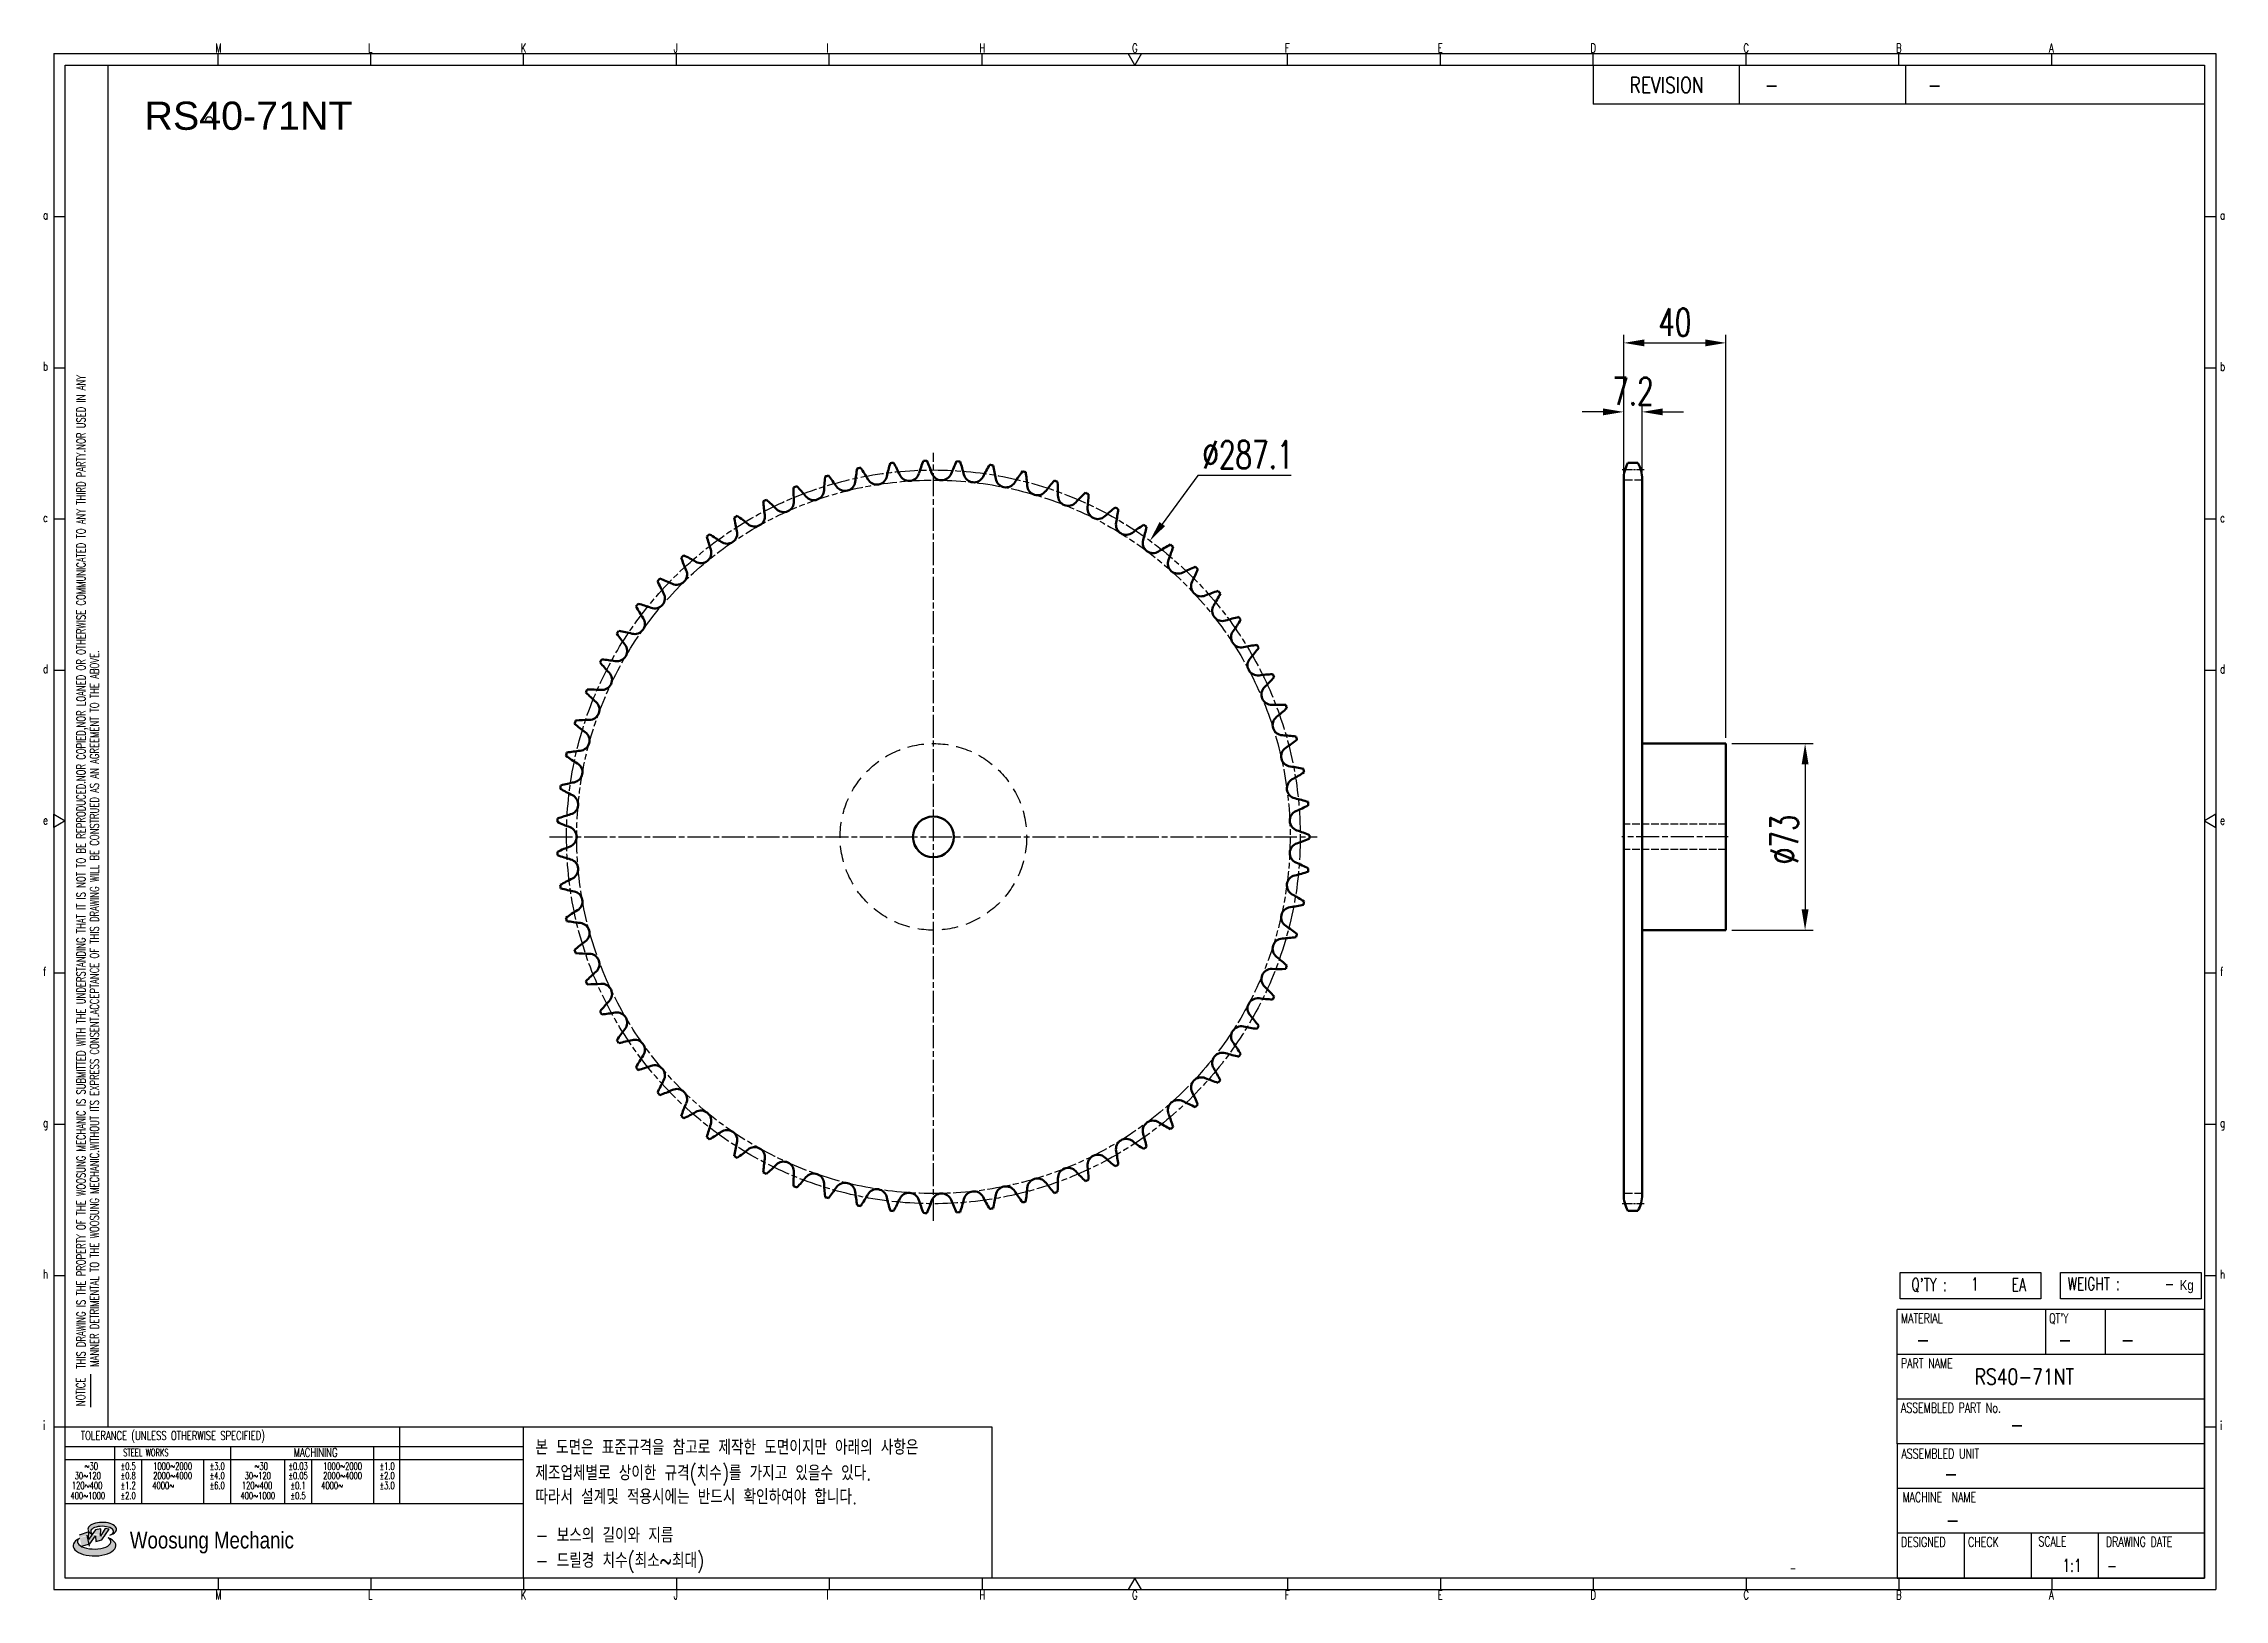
# Model space of a CAD drawing. Header units: millimetres. Extents: x 24039 to 24892, y 28 to 637.
import ezdxf
from ezdxf.enums import TextEntityAlignment as Align

# ---------------------------------------------------------------- set-up
doc = ezdxf.new("R2010")
doc.units = ezdxf.units.MM
for name, pattern in [('AM_ISO02W050', [7.5, 6, -1.5]), ('AM_ISO02W050x2', [3.75, 3, -0.75]), ('AM_ISO08W050', [18, 12, -1.5, 3, -1.5]), ('AM_ISO08W050x2', [9, 6, -0.75, 1.5, -0.75]), ('HIDDEN', [9.525, 6.35, -3.175])]:
    doc.linetypes.add(name, pattern=pattern)
for name, color, linetype, lineweight in [('AM_0N', 7, 'Continuous', 50), ('AM_3N', 6, 'AM_ISO02W050', 25), ('AM_7N', 4, 'AM_ISO08W050', 25)]:
    doc.layers.add(name, color=color, linetype=linetype, lineweight=lineweight)
for name, color, linetype in [('HL', 2, 'HIDDEN'), ('S-DIM', 7, 'Continuous'), ('TITLE', 7, 'Continuous'), ('도면레이아웃', 7, 'Continuous')]:
    doc.layers.add(name, color=color, linetype=linetype)
doc.styles.add('HAN', font='ROMANS.shx', dxfattribs={"width": 0.7, "bigfont": 'whgtxt.shx'})
doc.styles.add('HKD_ST2', font='romans.shx', dxfattribs={"width": 0.7, "height": 4, "bigfont": '@extfont2.shx'})
doc.styles.add('HSG', font='SIMPLEX.shx', dxfattribs={"width": 0.7, "bigfont": 'HSG.shx'})
doc.styles.add('ROMANS', font='romans.shx', dxfattribs={"width": 0.7, "bigfont": 'whgtxt.shx'})
doc.styles.add('SLDTEXTSTYLE4', font='arial.ttf', dxfattribs={"width": 0.8})
doc.styles.get("Standard").update_dxf_attribs({"font": 'arial.ttf'})
doc.dimstyles.new('APP23', dxfattribs={"dimscale": 4.5, "dimtxt": 2.4, "dimasz": 1.8, "dimexe": 0.7, "dimexo": 0.5, "dimgap": 0.6, "dimtad": 1, "dimtoh": 1, "dimdec": 1, "dimrnd": 0.01, "dimzin": 9, "dimdsep": 46, "dimtxsty": 'HSG', "dimcen": 0, "dimclrd": 1, "dimclre": 1, "dimclrt": 256, "dimazin": 2, "dimtp": 1, "dimtm": 1, "dimtfac": 0.5, "dimtdec": 1, "dimtix": 1, "dimtofl": 0, "dimtmove": 0, "dimatfit": 3, "dimfxl": 0, "dimtvp": 1, "dimtolj": 2, "dimlwd": -1, "dimlwe": -1, "dimarcsym": 0})

# ---------------------------------------------------------------- blocks, each defined once
blk = doc.blocks.new('SUYWSHJH')
at = {"layer": '도면레이아웃'}
h = blk.add_hatch(color=10, dxfattribs=at)
h.paths.add_polyline_path([(1.544, 35.177), (1.554, 34.966), (1.779, 35.034), (2.054, 35.422), (1.908, 35.446), (1.728, 35.167), (1.741, 35.439), (1.547, 35.405), (1.292, 35.041), (1.295, 35.33), (0.943, 35.208), (1.03, 34.8), (1.336, 34.885)])
edge = h.paths.add_edge_path()
edge.add_ellipse((1.795, 35.421), major_axis=(-0.53, 0), ratio=0.487785, start_angle=122.36065, end_angle=403.39574)
edge.add_line((1.411, 35.244), (1.419, 35.261))
edge.add_ellipse((1.798, 35.344), major_axis=(-0.423, 0), ratio=0.444396, start_angle=131.58977, end_angle=386.19408, ccw=False)
edge = h.paths.add_edge_path()
edge.add_ellipse((1.512, 34.815), major_axis=(-0.793, 0), ratio=0.480113, start_angle=314.67633, end_angle=590.85213)
edge.add_ellipse((1.501, 34.958), major_axis=(-0.62, 0), ratio=0.43311, start_angle=331.7024, end_angle=574.42495, ccw=False)
for p, q in [((0, 90.118), (80.15, 90.118)), ((0, 90.118), (0, 33.191)), ((6.089, 89.693), (6.089, 90.118)), ((11.753, 89.693), (11.753, 90.118)), ((17.418, 89.693), (17.418, 90.118)), ((23.082, 89.693), (23.082, 90.118)), ((28.746, 89.693), (28.746, 90.118)), ((34.411, 89.693), (34.411, 90.118)), ((45.739, 89.693), (45.739, 90.118)), ((51.404, 89.693), (51.404, 90.118)), ((57.068, 89.693), (57.068, 90.118)), ((62.732, 89.693), (62.732, 90.118)), ((68.397, 89.693), (68.397, 90.118)), ((74.061, 89.693), (74.061, 90.118)), ((80.15, 90.118), (80.15, 33.191)), ((0, 84.085), (0.425, 84.085)), ((79.725, 84.085), (80.15, 84.085)), ((0, 78.478), (0.425, 78.478)), ((79.725, 78.478), (80.15, 78.478)), ((0, 72.87), (0.425, 72.87)), ((79.725, 72.87), (80.15, 72.87)), ((0, 67.262), (0.425, 67.262)), ((79.725, 67.262), (80.15, 67.262)), ((0, 56.047), (0.425, 56.047)), ((79.725, 56.047), (80.15, 56.047)), ((0, 50.439), (0.425, 50.439)), ((79.725, 50.439), (80.15, 50.439)), ((0, 44.832), (0.425, 44.832)), ((79.725, 44.832), (80.15, 44.832)), ((1.377, 39.947), (1.377, 41.174)), ((0, 39.224), (0.425, 39.224)), ((79.725, 39.224), (80.15, 39.224)), ((0, 33.191), (80.15, 33.191)), ((6.089, 33.616), (6.089, 33.191)), ((11.753, 33.616), (11.753, 33.191)), ((17.418, 33.616), (17.418, 33.191)), ((23.082, 33.616), (23.082, 33.191)), ((28.746, 33.616), (28.746, 33.191)), ((34.411, 33.616), (34.411, 33.191)), ((45.739, 33.616), (45.739, 33.191)), ((51.404, 33.616), (51.404, 33.191)), ((57.068, 33.616), (57.068, 33.191)), ((62.732, 33.616), (62.732, 33.191)), ((68.397, 33.616), (68.397, 33.191)), ((74.061, 33.616), (74.061, 33.191))]:
    blk.add_line(p, q)
at = {"color": 2}
for p, q in [((2.017, 39.224), (2.017, 89.693)), ((0.425, 39.224), (17.418, 39.224)), ((12.816, 39.224), (12.816, 36.382)), ((17.418, 33.616), (17.418, 39.224)), ((0.425, 38.487), (17.418, 38.487)), ((0.425, 38.012), (17.418, 38.012)), ((2.257, 38.487), (2.257, 36.382)), ((3.257, 38.012), (3.257, 36.382)), ((5.557, 38.012), (5.557, 36.382)), ((6.557, 38.5), (6.557, 36.382)), ((8.557, 38.012), (8.557, 36.382)), ((9.557, 38.026), (9.557, 36.382)), ((11.857, 38.487), (11.857, 36.382)), ((0.425, 36.382), (17.418, 36.382))]:
    blk.add_line(p, q, dxfattribs=at)
at = {"color": 6, "ltscale": 0.5}
for p, q in [((57.068, 89.693), (57.068, 88.246)), ((62.47, 89.693), (62.47, 88.246)), ((68.635, 89.693), (68.635, 88.246)), ((79.725, 88.246), (57.068, 88.246)), ((68.336, 38.59), (68.336, 43.563)), ((79.725, 43.563), (68.336, 43.563)), ((73.827, 43.563), (73.827, 41.905)), ((76.037, 43.563), (76.037, 41.905)), ((79.725, 38.59), (79.725, 43.563)), ((79.725, 41.905), (68.336, 41.905)), ((79.725, 40.248), (68.336, 40.248)), ((68.336, 38.59), (68.336, 33.616)), ((79.725, 38.59), (68.336, 38.59)), ((79.725, 33.616), (79.725, 38.59)), ((79.725, 36.932), (68.336, 36.932)), ((79.725, 35.274), (68.336, 35.274)), ((70.822, 33.616), (70.822, 35.274)), ((73.309, 33.616), (73.309, 35.274)), ((75.796, 33.616), (75.796, 35.274)), ((68.336, 33.616), (79.725, 33.616))]:
    blk.add_line(p, q, dxfattribs=at)
for points in [[(40.075, 89.693), (39.83, 90.118), (40.32, 90.118)], [(0.425, 89.693), (79.725, 89.693), (79.725, 33.616), (0.425, 33.616)], [(0.425, 61.679), (0, 61.433), (0, 61.924)], [(79.725, 61.679), (80.15, 61.433), (80.15, 61.924)], [(40.075, 33.616), (39.83, 33.191), (40.32, 33.191)]]:
    blk.add_lwpolyline(points, close=True)
at = {"layer": 'TITLE', "color": 20}
for p, q in [((68.449, 43.961), (68.449, 44.936)), ((68.449, 44.936), (73.654, 44.936)), ((73.654, 44.936), (73.654, 43.961)), ((74.39, 43.961), (74.39, 44.936)), ((74.39, 44.936), (79.595, 44.936)), ((79.595, 44.936), (79.595, 43.961)), ((73.654, 43.961), (68.449, 43.961)), ((79.595, 43.961), (74.39, 43.961))]:
    blk.add_line(p, q, dxfattribs=at)
at = {"layer": '도면레이아웃'}
for p, q in [((1.295, 35.33), (0.943, 35.208)), ((1.03, 34.8), (1.336, 34.885)), ((1.224, 35.208), (1.311, 34.8)), ((1.224, 35.208), (1.224, 35.208)), ((1.547, 35.405), (1.292, 35.041)), ((1.292, 35.041), (1.295, 35.33)), ((1.336, 34.885), (1.544, 35.177)), ((1.419, 35.261), (1.411, 35.244)), ((1.544, 35.177), (1.554, 34.966)), ((1.741, 35.439), (1.547, 35.405)), ((1.554, 34.966), (1.779, 35.034)), ((1.908, 35.446), (1.728, 35.167)), ((1.728, 35.167), (1.741, 35.439)), ((1.779, 35.034), (2.054, 35.422)), ((2.054, 35.422), (1.908, 35.446))]:
    blk.add_line(p, q, dxfattribs=at)
for centre, major_axis, ratio, start_param, end_param in [((1.795, 35.421), (-0.53, 0), 0.487785, 2.135596, 7.040584), ((1.512, 34.815), (-0.793, 0), 0.480113, 5.492138, 10.312315), ((1.501, 34.958), (-0.62, 0), 0.43311, 5.789299, 10.025607), ((1.798, 35.344), (-0.423, 0), 0.444396, 2.296675, 6.740358)]:
    blk.add_ellipse(centre, major_axis=major_axis, ratio=ratio, start_param=start_param, end_param=end_param, dxfattribs=at)
at = {"color": 4, "style": 'HKD_ST2', "width": 0.7}
for s, p in [('M', (5.988, 90.164)), ('L', (11.652, 90.164)), ('K', (17.316, 90.164)), ('J', (22.981, 90.164)), ('I', (28.645, 90.164)), ('H', (34.309, 90.164)), ('G', (39.974, 90.164)), ('F', (45.638, 90.164)), ('E', (51.302, 90.164)), ('D', (56.967, 90.164)), ('C', (62.631, 90.164)), ('B', (68.295, 90.164)), ('A', (73.96, 90.164)), ('a', (-0.395, 83.976)), ('a', (80.305, 83.97)), ('b', (-0.395, 78.368)), ('b', (80.305, 78.362)), ('c', (-0.395, 72.76)), ('c', (80.305, 72.754)), ('d', (-0.395, 67.153)), ('d', (80.305, 67.147)), ('e', (-0.395, 61.545)), ('e', (80.305, 61.539)), ('f', (-0.395, 55.937)), ('f', (80.305, 55.931)), ('g', (-0.395, 50.33)), ('g', (80.305, 50.324)), ('h', (-0.395, 44.722)), ('h', (80.305, 44.716)), ('i', (-0.395, 39.114)), ('i', (80.305, 39.108)), ('M', (5.988, 32.824)), ('L', (11.652, 32.824)), ('K', (17.316, 32.824)), ('J', (22.981, 32.824)), ('I', (28.645, 32.824)), ('H', (34.309, 32.824)), ('G', (39.974, 32.824)), ('F', (45.638, 32.824)), ('E', (51.302, 32.824)), ('D', (56.967, 32.824)), ('C', (62.631, 32.824)), ('B', (68.295, 32.824)), ('A', (73.96, 32.824))]:
    blk.add_text(s, height=0.326, dxfattribs=at).set_placement(p)
for s, height, style, width, p in [('REVISION', 0.5806, 'HAN', 0.8, (58.415, 88.664)), ('-', 0.581, 'HAN', 0.8, (63.426, 88.664)), ('-', 0.581, 'HAN', 0.8, (69.468, 88.664)), ("Q'TY : ", 0.4746, 'HKD_ST2', 0.7, (68.857, 44.253)), ('1', 0.475, 'HKD_ST2', 0.7, (71.071, 44.275)), ('EA', 0.4746, 'HKD_ST2', 0.7, (72.578, 44.253)), ('WEIGHT : ', 0.4746, 'HKD_ST2', 0.7, (74.65, 44.286)), ('-', 0.581, 'HAN', 0.8, (69.029, 42.157)), ('-', 0.581, 'HAN', 0.8, (74.289, 42.157)), ('-', 0.581, 'HAN', 0.8, (76.623, 42.157)), ('-', 0.581, 'HAN', 0.8, (72.515, 39.013)), ('-', 0.581, 'HAN', 0.8, (70.067, 37.189)), ('-', 0.581, 'HAN', 0.8, (70.126, 35.48)), ('1:1', 0.4746, 'HKD_ST2', 0.7, (74.458, 33.848)), ('-', 0.475, 'HKD_ST2', 0.7, (76.112, 33.837))]:
    blk.add_text(s, height=height, dxfattribs=dict(style=style, width=width)).set_placement(p)
at = {"color": 6, "style": 'HKD_ST2', "width": 0.7}
for s, p in [(' THIS DRAWING IS THE PROPERTY OF THE WOOSUNG MECHANIC IS SUBMITTED WITH THE UNDERSTANDING THAT IT IS NOT TO BE REPRODUCED.NOR COPIED,NOR LOANED OR OTHERWISE COMMUNICATED TO ANY THIRD PARTY.NOR USED IN ANY', (1.173, 41.217)), ('MANNER DETRIMENTAL TO THE WOOSUNG MECHANIC.WITHOUT ITS EXPRESS CONSENT.ACCEPTANCE OF THIS DRAWING WILL BE CONSTRUED AS AN AGREEMENT TO THE ABOVE.', (1.672, 41.447))]:
    blk.add_text(s, height=0.326266, rotation=90, dxfattribs=at).set_placement(p)
at = {"style": 'HKD_ST2', "width": 0.7}
blk.add_text('-', height=0.475, dxfattribs=at).set_placement((78.613, 44.286), align=Align.RIGHT)
at = {"color": 4, "style": 'HKD_ST2', "width": 0.7}
for s, height, p in [('MATERIAL', 0.3651, (68.474, 43.425)), ("QT'Y", 0.3651, (73.965, 43.425)), ('PART NAME', 0.3651, (68.474, 41.756)), ('ASSEMBLED PART No.', 0.36511, (68.474, 40.109)), ('ASSEMBLED UNIT', 0.36511, (68.49, 38.408)), ('MACHINE  NAME', 0.36511, (68.532, 36.794)), ('DESIGNED', 0.3651, (68.474, 35.136)), ('CHECK', 0.3651, (70.961, 35.136)), ('SCALE', 0.3651, (73.566, 35.153)), ('DRAWING DATE', 0.36511, (76.071, 35.141))]:
    blk.add_text(s, height=height, dxfattribs=at).set_placement(p, align=Align.TOP_LEFT)
at = {"style": 'HKD_ST2', "width": 0.7}
blk.add_text('NOTICE', height=0.3263, rotation=90, dxfattribs=at).set_placement((1.163, 39.988))
for s, height, style, width, p in [('TOLERANCE (UNLESS OTHERWISE SPECIFIED)', 0.32627, 'HKD_ST2', 0.7, (4.417, 38.896)), ('-', 0.326, 'ROMANS', 0.65, (64.469, 33.975))]:
    blk.add_text(s, height=height, dxfattribs=dict(style=style, width=width)).set_placement(p, align=Align.MIDDLE_CENTER)
at = {"color": 4, "style": 'HKD_ST2', "width": 0.7}
for s, height, p in [('STEEL WORKS', 0.26101, (3.416, 38.268)), ('MACHINING', 0.3263, (9.707, 38.27)), ('%%P0.5', 0.261, (2.757, 37.762)), ('%%P0.8', 0.261, (2.757, 37.411)), ('%%P3.0', 0.261, (6.057, 37.762)), ('%%P4.0', 0.261, (6.057, 37.411)), ('%%P0.03', 0.261, (9.057, 37.762)), ('%%P0.05', 0.261, (9.057, 37.411)), ('%%P1.0', 0.261, (12.357, 37.762)), ('%%P2.0', 0.261, (12.357, 37.411)), ('%%P1.2', 0.261, (2.757, 37.045)), ('%%P2.0', 0.261, (2.757, 36.67)), ('%%P6.0', 0.261, (6.057, 37.045)), ('%%P0.1', 0.261, (9.057, 37.045)), ('%%P0.5', 0.261, (9.057, 36.67)), ('%%P3.0', 0.261, (12.357, 37.045))]:
    blk.add_text(s, height=height, dxfattribs=at).set_placement(p, align=Align.MIDDLE)
for s, height, p in [('30%%126120', 0.261, (1.263, 37.411)), ('%%12630', 0.261, (1.389, 37.762)), ('2000%%1264000', 0.26101, (4.407, 37.411)), ('1000%%1262000', 0.26101, (4.407, 37.762)), ('30%%126120', 0.261, (7.563, 37.411)), ('%%12630', 0.261, (7.689, 37.762)), ('2000%%1264000', 0.26101, (10.707, 37.411)), ('1000%%1262000', 0.26101, (10.707, 37.762)), ('400%%1261000', 0.26101, (1.263, 36.67)), ('120%%126400', 0.26101, (1.237, 37.045)), ('4000%%126', 0.261, (4.061, 37.045)), ('400%%1261000', 0.26101, (7.563, 36.67)), ('120%%126400', 0.26101, (7.537, 37.045)), ('4000%%126', 0.261, (10.321, 37.045))]:
    blk.add_text(s, height=height, dxfattribs=at).set_placement(p, align=Align.MIDDLE_CENTER)
at = {"color": 1, "style": 'SLDTEXTSTYLE4', "width": 0.8}
blk.add_text('Woosung Mechanic', height=0.61957, dxfattribs=at).set_placement((2.822, 34.711))
at = {"layer": 'TITLE', "width": 0.8}
blk.add_text('Kg', height=0.3789, dxfattribs=at).set_placement((78.807, 44.286))
blk = doc.blocks.new('*D2')
at = {"layer": 'Defpoints', "color": 0, "transparency": 16777216}
for p in [(24471.84, 442.02), (24302.32, 210.29)]:
    blk.add_point(p, dxfattribs=at)
at = {"layer": 'S-DIM', "color": 1, "transparency": 16777216}
for p, q in [((24490.53, 467.57), (24476.62, 448.55)), ((24527.07, 467.57), (24490.53, 467.57))]:
    blk.add_line(p, q, dxfattribs=at)
blk.add_solid([(24475.53, 449.35), (24477.71, 447.76), (24471.84, 442.02)], dxfattribs=at)
at = {"layer": 'S-DIM', "transparency": 16777216, "insert": (24510.15, 475.67), "char_height": 10.8, "attachment_point": 5, "style": 'HSG'}
blk.add_mtext('\\A2;∅287.1', dxfattribs=at)
blk = doc.blocks.new('*D3')
at = {"layer": 'Defpoints', "color": 0, "transparency": 16777216}
for p in [(24664.41, 492.44), (24657.21, 466.11), (24664.41, 465.73)]:
    blk.add_point(p, dxfattribs=at)
at = {"layer": 'S-DIM', "color": 1, "transparency": 16777216}
for p, q in [((24657.21, 468.36), (24657.21, 495.59)), ((24664.41, 467.98), (24664.41, 495.59)), ((24649.11, 492.44), (24641.01, 492.44)), ((24672.51, 492.44), (24680.61, 492.44))]:
    blk.add_line(p, q, dxfattribs=at)
for points in [[(24649.11, 493.79), (24649.11, 491.09), (24657.21, 492.44)], [(24672.51, 493.79), (24672.51, 491.09), (24664.41, 492.44)]]:
    blk.add_solid(points, dxfattribs=at)
at = {"layer": 'S-DIM', "transparency": 16777216, "insert": (24660.81, 500.54), "char_height": 10.8, "attachment_point": 5, "style": 'HSG'}
blk.add_mtext('\\A2;7.2', dxfattribs=at)
blk = doc.blocks.new('*D4')
at = {"layer": 'Defpoints', "color": 0, "transparency": 16777216}
for p in [(24697.21, 519.44), (24657.21, 466.11), (24697.21, 362.65)]:
    blk.add_point(p, dxfattribs=at)
at = {"layer": 'S-DIM', "color": 1, "transparency": 16777216}
for p, q in [((24657.21, 468.36), (24657.21, 522.59)), ((24697.21, 364.9), (24697.21, 522.59)), ((24665.31, 519.44), (24689.11, 519.44))]:
    blk.add_line(p, q, dxfattribs=at)
for points in [[(24665.31, 520.79), (24665.31, 518.09), (24657.21, 519.44)], [(24689.11, 520.79), (24689.11, 518.09), (24697.21, 519.44)]]:
    blk.add_solid(points, dxfattribs=at)
at = {"layer": 'S-DIM', "transparency": 16777216, "insert": (24677.21, 527.54), "char_height": 10.8, "attachment_point": 5, "style": 'HSG'}
blk.add_mtext('\\A2;40', dxfattribs=at)
blk = doc.blocks.new('*D5')
at = {"layer": 'Defpoints', "color": 0, "transparency": 16777216}
for p in [(24697.21, 362.65), (24697.21, 289.65), (24728.19, 289.65)]:
    blk.add_point(p, dxfattribs=at)
at = {"layer": 'S-DIM', "color": 1, "transparency": 16777216}
for p, q in [((24699.46, 362.65), (24731.34, 362.65)), ((24728.19, 354.55), (24728.19, 297.75)), ((24699.46, 289.65), (24731.34, 289.65))]:
    blk.add_line(p, q, dxfattribs=at)
for points in [[(24726.84, 354.55), (24729.54, 354.55), (24728.19, 362.65)], [(24726.84, 297.75), (24729.54, 297.75), (24728.19, 289.65)]]:
    blk.add_solid(points, dxfattribs=at)
at = {"layer": 'S-DIM', "transparency": 16777216, "insert": (24720.09, 325.16), "char_height": 10.8, "attachment_point": 5, "rotation": 90, "style": 'HSG'}
blk.add_mtext('\\A2;%%c73', dxfattribs=at)

msp = doc.modelspace()

# ---------------------------------------------------------------- linework, layer by layer
at = {"color": 4}
msp.add_lwpolyline([(24226.72, 95.34), (24409.99, 95.34), (24409.99, 36.14), (24226.72, 36.14)], close=True, dxfattribs=at)
msp.add_circle((24103.71, 606.67), 1.28)
at = {"layer": 'AM_0N'}
for p, q in [((24658.82, 472.51), (24662.79, 472.51)), ((24657.21, 466.11), (24657.21, 186.19)), ((24664.41, 466.11), (24664.41, 186.19)), ((24664.41, 362.65), (24697.21, 362.65)), ((24697.21, 362.65), (24697.21, 289.65)), ((24664.41, 289.65), (24697.21, 289.65)), ((24658.82, 179.79), (24662.79, 179.79))]:
    msp.add_line(p, q, dxfattribs=at)
msp.add_circle((24387.08, 326.15), 8, dxfattribs=at)
for centre, radius, start, end in [((24425.63, 456.94), 69.64, 168.90883, 173.30986), ((24387.08, 326.15), 147.23, 101.1437, 101.6732), ((24300.83, 431.75), 69.64, 29.50704, 33.90807), ((24437.04, 453.02), 69.64, 163.83841, 168.23944), ((24387.08, 326.15), 147.23, 96.07328, 96.60278), ((24310.5, 438.96), 69.64, 24.43662, 28.83765), ((24448.06, 448.11), 69.64, 158.76799, 163.16901), ((24387.08, 326.15), 147.23, 91.00286, 91.53235), ((24320.77, 445.29), 69.64, 19.3662, 23.76723), ((24458.6, 442.24), 69.64, 153.69756, 158.09859), ((24387.08, 326.15), 147.23, 85.93243, 86.46193), ((24331.56, 450.68), 69.64, 14.29577, 18.6968), ((24468.58, 435.46), 69.64, 148.62714, 153.02817), ((24387.08, 326.15), 147.23, 80.86201, 81.39151), ((24342.78, 455.1), 69.64, 9.22535, 13.62638), ((24670.71, 466.11), 13.5, 151.70092, 180), ((24650.91, 466.11), 13.5, 0, 28.29908), ((24402, 461.68), 69.64, 179.04968, 183.4507), ((24387.08, 326.15), 147.23, 111.28455, 111.81404), ((24283.58, 414.92), 69.64, 39.64789, 44.04892), ((24340.3, 461.91), 4.01, 219.64789, 358.38028), ((24413.92, 459.83), 69.64, 173.97925, 178.38028), ((24387.08, 326.15), 147.23, 106.21412, 106.74362), ((24291.83, 423.72), 69.64, 34.57746, 38.97849), ((24352.48, 465.52), 4.01, 214.57746, 353.30986), ((24364.93, 468.03), 4.01, 209.50704, 348.23944), ((24377.56, 469.43), 4.01, 204.43662, 343.16901), ((24390.26, 469.71), 4.01, 199.3662, 338.09859), ((24402.93, 468.87), 4.01, 194.29577, 333.02817), ((24415.48, 466.91), 4.01, 189.22535, 327.95775), ((24477.92, 427.83), 69.64, 143.55672, 147.95775), ((24387.08, 326.15), 147.23, 75.79159, 76.32109), ((24354.35, 458.51), 69.64, 4.15493, 8.55596), ((24427.81, 463.85), 4.01, 184.15493, 322.88732), ((24486.55, 419.41), 69.64, 138.4863, 142.88732), ((24387.08, 326.15), 147.23, 70.72117, 71.25066), ((24366.18, 460.89), 69.64, 359.08451, 3.48553), ((24494.4, 410.25), 69.64, 133.41587, 137.8169), ((24387.08, 326.15), 147.23, 65.65074, 66.18024), ((24387.08, 326.15), 147.23, 116.35497, 116.88447), ((24389.97, 462.47), 69.64, 184.1201, 188.52113), ((24276.14, 405.42), 69.64, 44.71831, 49.11934), ((24328.48, 457.25), 4.01, 224.71831, 3.4507), ((24439.82, 459.71), 4.01, 179.08451, 317.8169), ((24451.42, 454.53), 4.01, 174.01408, 312.74648), ((24378.17, 462.21), 69.64, 354.01408, 358.41511), ((24501.42, 400.44), 69.64, 128.34545, 132.74648), ((24387.08, 326.15), 147.23, 60.58032, 61.10982), ((24390.23, 462.46), 69.64, 348.94366, 353.34469), ((24387.08, 326.15), 147.23, 126.49581, 127.02531), ((24263.92, 384.65), 69.64, 54.85915, 59.26018), ((24306.31, 444.88), 4.01, 234.85915, 13.59155), ((24387.08, 326.15), 147.23, 121.42539, 121.95489), ((24377.91, 462.19), 69.64, 189.19052, 193.59155), ((24269.57, 395.31), 69.64, 49.78873, 54.18976), ((24317.12, 451.56), 4.01, 229.78873, 8.52113), ((24462.52, 448.34), 4.01, 168.94366, 307.67606), ((24507.53, 390.04), 69.64, 123.27503, 127.67606), ((24402.26, 461.65), 69.64, 343.87324, 348.27427), ((24387.08, 326.15), 147.23, 55.5099, 56.0394), ((24387.08, 326.15), 147.23, 131.56624, 132.09573), ((24354.1, 458.45), 69.64, 199.33137, 203.73239), ((24259.23, 373.54), 69.64, 59.92958, 64.33061), ((24296.14, 437.28), 4.01, 239.92958, 18.66197), ((24365.92, 460.85), 69.64, 194.26094, 198.66197), ((24473.02, 441.19), 4.01, 163.87324, 302.60563), ((24512.71, 379.15), 69.64, 118.20461, 122.60563), ((24414.18, 459.78), 69.64, 338.80282, 343.20384), ((24387.08, 326.15), 147.23, 50.43948, 50.96897), ((24387.08, 326.15), 147.23, 136.63666, 137.16616), ((24255.54, 362.05), 69.64, 65, 69.40103), ((24286.67, 428.81), 4.01, 245, 23.73239), ((24482.85, 433.15), 4.01, 158.80282, 297.53521), ((24516.9, 367.83), 69.64, 113.13418, 117.53521), ((24425.88, 456.86), 69.64, 333.73239, 338.13342), ((24387.08, 326.15), 147.23, 45.36905, 45.89855), ((24277.99, 419.53), 4.01, 250.07042, 28.80282), ((24342.54, 455.02), 69.64, 204.40179, 208.80282), ((24491.93, 424.27), 4.01, 153.73239, 292.46479), ((24520.08, 356.2), 69.64, 108.06376, 112.46479), ((24437.28, 452.92), 69.64, 328.66197, 333.063), ((24387.08, 326.15), 147.23, 40.29863, 40.82813), ((24270.17, 409.52), 4.01, 255.14085, 33.87324), ((24387.08, 326.15), 147.23, 141.70708, 142.23658), ((24331.32, 450.58), 69.64, 209.47221, 213.87324), ((24252.88, 350.29), 69.64, 70.07042, 74.47145), ((24500.19, 414.61), 4.01, 148.66197, 287.39437), ((24522.21, 344.33), 69.64, 102.99334, 107.39437), ((24448.29, 447.99), 69.64, 323.59155, 327.99258), ((24387.08, 326.15), 147.23, 35.22821, 35.75771), ((24263.25, 398.87), 4.01, 260.21127, 38.94366), ((24387.08, 326.15), 147.23, 146.7775, 147.307), ((24320.54, 445.16), 69.64, 214.54263, 218.94366), ((24251.28, 338.33), 69.64, 75.14085, 79.54187), ((24507.57, 404.27), 4.01, 143.59155, 282.32394), ((24523.29, 332.31), 69.64, 97.92292, 102.32394), ((24387.08, 326.15), 147.23, 30.15779, 30.68728), ((24387.08, 326.15), 147.23, 151.84793, 152.37742), ((24310.28, 438.82), 69.64, 219.61306, 224.01408), ((24250.73, 326.28), 69.64, 80.21127, 84.6123), ((24514, 393.32), 4.01, 138.52113, 277.25352), ((24458.82, 442.1), 69.64, 318.52113, 322.92215), ((24257.31, 387.64), 4.01, 265.28169, 44.01408), ((24523.3, 320.25), 69.64, 92.85249, 97.25352), ((24519.44, 381.84), 4.01, 133.4507, 272.1831), ((24468.78, 435.31), 69.64, 313.4507, 317.85173), ((24387.08, 326.15), 147.23, 25.08736, 25.61686), ((24387.08, 326.15), 147.23, 156.91835, 157.44785), ((24300.63, 431.59), 69.64, 224.68348, 229.08451), ((24251.25, 314.23), 69.64, 85.28169, 89.68272), ((24252.39, 375.93), 4.01, 270.35211, 49.08451), ((24522.25, 308.23), 69.64, 87.78207, 92.1831), ((24478.11, 427.66), 69.64, 308.38028, 312.78131), ((24387.08, 326.15), 147.23, 20.01694, 20.54644), ((24387.08, 326.15), 147.23, 161.98877, 162.51827), ((24291.65, 423.54), 69.64, 229.7539, 234.15493), ((24252.84, 302.27), 69.64, 90.35211, 94.75314), ((24248.51, 363.83), 4.01, 275.42254, 54.15493), ((24523.84, 369.92), 4.01, 128.38028, 267.11268), ((24387.08, 326.15), 147.23, 167.0592, 167.58869), ((24255.48, 290.5), 69.64, 95.42254, 99.82356), ((24527.18, 357.66), 4.01, 123.30986, 262.04225), ((24520.13, 296.36), 69.64, 82.71165, 87.11268), ((24486.73, 419.22), 69.64, 303.30986, 307.71089), ((24387.08, 326.15), 147.23, 14.94652, 15.47602), ((24283.41, 414.72), 69.64, 234.82432, 239.22535), ((24245.73, 351.43), 4.01, 280.49296, 59.22535), ((24516.98, 284.72), 69.64, 77.64123, 82.04225), ((24494.56, 410.05), 69.64, 298.23944, 302.64046), ((24387.08, 326.15), 147.23, 9.8761, 10.40559), ((24387.08, 326.15), 147.23, 172.12962, 172.65911), ((24275.99, 405.21), 69.64, 239.89475, 244.29577), ((24259.14, 279.01), 69.64, 100.49296, 104.89399), ((24244.05, 338.84), 4.01, 285.56338, 64.29577), ((24529.41, 345.16), 4.01, 118.23944, 256.97183), ((24387.08, 326.15), 147.23, 177.20004, 177.72954), ((24263.81, 267.89), 69.64, 105.56338, 109.96441), ((24530.54, 332.5), 4.01, 113.16901, 251.90141), ((24512.81, 273.4), 69.64, 72.5708, 76.97183), ((24501.56, 400.22), 69.64, 293.16901, 297.57004), ((24387.08, 326.15), 147.23, 4.80567, 5.33517), ((24269.44, 395.08), 69.64, 244.96517, 249.3662), ((24243.48, 326.15), 4.01, 290.6338, 69.3662), ((24507.65, 262.49), 69.64, 67.50038, 71.90141), ((24507.65, 389.81), 69.64, 288.09859, 292.49962), ((24387.08, 326.15), 147.23, 359.73525, 0.26475), ((24269.44, 257.22), 69.64, 110.6338, 115.03483), ((24387.08, 326.15), 147.23, 182.27046, 182.79996), ((24263.81, 384.42), 69.64, 250.03559, 254.43662), ((24244.05, 313.46), 4.01, 295.70423, 74.43662), ((24530.54, 319.8), 4.01, 108.09859, 246.83099), ((24501.56, 252.08), 69.64, 62.42996, 66.83099), ((24275.99, 247.09), 69.64, 115.70423, 120.10525), ((24387.08, 326.15), 147.23, 187.34089, 187.87038), ((24529.41, 307.15), 4.01, 103.02817, 241.76056), ((24512.81, 378.91), 69.64, 283.02817, 287.4292), ((24387.08, 326.15), 147.23, 354.66483, 355.19433), ((24259.14, 373.29), 69.64, 255.10601, 259.50704), ((24245.73, 300.87), 4.01, 300.77465, 79.50704), ((24516.98, 367.59), 69.64, 277.95775, 282.35877), ((24494.56, 242.26), 69.64, 57.35954, 61.76056), ((24387.08, 326.15), 147.23, 349.59441, 350.1239), ((24283.41, 237.58), 69.64, 120.77465, 125.17568), ((24387.08, 326.15), 147.23, 192.41131, 192.9408), ((24255.48, 361.8), 69.64, 260.17644, 264.57746), ((24248.51, 288.48), 4.01, 305.84507, 84.57746), ((24527.18, 294.64), 4.01, 97.95775, 236.69014), ((24486.73, 233.09), 69.64, 52.28911, 56.69014), ((24291.65, 228.77), 69.64, 125.84507, 130.2461), ((24387.08, 326.15), 147.23, 197.48173, 198.01123), ((24523.84, 282.38), 4.01, 92.88732, 231.61972), ((24520.13, 355.95), 69.64, 272.88732, 277.28835), ((24387.08, 326.15), 147.23, 344.52398, 345.05348), ((24252.84, 350.03), 69.64, 265.24686, 269.64789), ((24300.63, 220.72), 69.64, 130.91549, 135.31652), ((24252.39, 276.38), 4.01, 310.91549, 89.64789), ((24519.44, 270.47), 4.01, 87.8169, 226.5493), ((24522.25, 344.07), 69.64, 267.8169, 272.21793), ((24478.11, 224.64), 69.64, 47.21869, 51.61972), ((24387.08, 326.15), 147.23, 339.45356, 339.98306), ((24387.08, 326.15), 147.23, 202.55215, 203.08165), ((24251.25, 338.07), 69.64, 270.31728, 274.71831), ((24257.31, 264.67), 4.01, 315.98592, 94.71831), ((24468.78, 216.99), 69.64, 42.14827, 46.5493), ((24310.28, 213.49), 69.64, 135.98592, 140.38694), ((24387.08, 326.15), 147.23, 207.62258, 208.15207), ((24250.73, 326.02), 69.64, 275.3877, 279.78873), ((24263.25, 253.44), 4.01, 321.05634, 99.78873), ((24514, 258.99), 4.01, 82.74648, 221.47887), ((24458.82, 210.2), 69.64, 37.07785, 41.47887), ((24523.3, 332.05), 69.64, 262.74648, 267.14751), ((24387.08, 326.15), 147.23, 334.38314, 334.91264), ((24320.54, 207.14), 69.64, 141.05634, 145.45737), ((24507.57, 248.03), 4.01, 77.67606, 216.40845), ((24523.29, 319.99), 69.64, 257.67606, 262.07708), ((24387.08, 326.15), 147.23, 329.31272, 329.84221), ((24387.08, 326.15), 147.23, 212.693, 213.2225), ((24251.28, 313.97), 69.64, 280.45813, 284.85915), ((24270.17, 242.78), 4.01, 326.12676, 104.85915), ((24331.32, 201.73), 69.64, 146.12676, 150.52779), ((24500.19, 237.69), 4.01, 72.60563, 211.33803), ((24522.21, 307.98), 69.64, 252.60563, 257.00666), ((24448.29, 204.31), 69.64, 32.00742, 36.40845), ((24387.08, 326.15), 147.23, 324.24229, 324.77179), ((24387.08, 326.15), 147.23, 217.76342, 218.29292), ((24252.88, 302.02), 69.64, 285.52855, 289.92958), ((24277.99, 232.77), 4.01, 331.19718, 109.92958), ((24342.54, 197.29), 69.64, 151.19718, 155.59821), ((24491.93, 228.04), 4.01, 67.53521, 206.26761), ((24520.08, 296.11), 69.64, 247.53521, 251.93624), ((24437.28, 199.38), 69.64, 26.937, 31.33803), ((24387.08, 326.15), 147.23, 319.17187, 319.70137), ((24387.08, 326.15), 147.23, 222.83384, 223.36334), ((24255.54, 290.25), 69.64, 290.59897, 295), ((24286.67, 223.5), 4.01, 336.26761, 115), ((24354.1, 193.85), 69.64, 156.26761, 160.66863), ((24482.85, 219.16), 4.01, 62.46479, 201.19718), ((24516.9, 284.47), 69.64, 242.46479, 246.86582), ((24425.88, 195.44), 69.64, 21.86658, 26.26761), ((24387.08, 326.15), 147.23, 227.90427, 228.43376), ((24259.23, 278.77), 69.64, 295.66939, 300.07042), ((24296.14, 215.02), 4.01, 341.33803, 120.07042), ((24365.92, 191.46), 69.64, 161.33803, 165.73906), ((24473.02, 211.11), 4.01, 57.39437, 196.12676), ((24512.71, 273.16), 69.64, 237.39437, 241.79539), ((24414.18, 192.52), 69.64, 16.79616, 21.19718), ((24387.08, 326.15), 147.23, 314.10145, 314.63095), ((24387.08, 326.15), 147.23, 232.97469, 233.50419), ((24263.92, 267.65), 69.64, 300.73982, 305.14085), ((24306.31, 207.42), 4.01, 346.40845, 125.14085), ((24377.91, 190.11), 69.64, 166.40845, 170.80948), ((24462.52, 203.97), 4.01, 52.32394, 191.05634), ((24507.53, 262.26), 69.64, 232.32394, 236.72497), ((24402.26, 190.65), 69.64, 11.72573, 16.12676), ((24387.08, 326.15), 147.23, 309.03103, 309.56052), ((24387.08, 326.15), 147.23, 238.04511, 238.57461), ((24269.57, 257), 69.64, 305.81024, 310.21127), ((24317.12, 200.75), 4.01, 351.47887, 130.21127), ((24389.97, 189.83), 69.64, 171.47887, 175.8799), ((24276.14, 246.88), 69.64, 310.88066, 315.28169), ((24328.48, 195.06), 4.01, 356.5493, 135.28169), ((24439.82, 192.59), 4.01, 42.1831, 180.91549), ((24451.42, 197.78), 4.01, 47.25352, 185.98592), ((24378.17, 190.1), 69.64, 1.58489, 5.98592), ((24501.42, 251.87), 69.64, 227.25352, 231.65455), ((24387.08, 326.15), 147.23, 298.89018, 299.41968), ((24390.23, 189.84), 69.64, 6.65531, 11.05634), ((24387.08, 326.15), 147.23, 303.9606, 304.4901), ((24387.08, 326.15), 147.23, 243.11553, 243.64503), ((24402, 190.62), 69.64, 176.5493, 180.95032), ((24387.08, 326.15), 147.23, 248.18596, 248.71545), ((24283.58, 237.39), 69.64, 315.95108, 320.35211), ((24340.3, 190.39), 4.01, 1.61972, 140.35211), ((24413.92, 192.47), 69.64, 181.61972, 186.02075), ((24291.83, 228.59), 69.64, 321.02151, 325.42254), ((24352.48, 186.79), 4.01, 6.69014, 145.42254), ((24364.93, 184.27), 4.01, 11.76056, 150.49296), ((24415.48, 185.39), 4.01, 32.04225, 170.77465), ((24354.35, 193.79), 69.64, 351.44404, 355.84507), ((24427.81, 188.45), 4.01, 37.11268, 175.84507), ((24486.55, 232.9), 69.64, 217.11268, 221.5137), ((24366.18, 191.42), 69.64, 356.51447, 0.91549), ((24494.4, 242.05), 69.64, 222.1831, 226.58413), ((24387.08, 326.15), 147.23, 293.81976, 294.34926), ((24387.08, 326.15), 147.23, 253.25638, 253.78588), ((24425.63, 195.37), 69.64, 186.69014, 191.09117), ((24387.08, 326.15), 147.23, 258.3268, 258.8563), ((24300.83, 220.55), 69.64, 326.09193, 330.49296), ((24437.04, 199.29), 69.64, 191.76056, 196.16159), ((24387.08, 326.15), 147.23, 263.39722, 263.92672), ((24310.5, 213.34), 69.64, 331.16235, 335.56338), ((24377.56, 182.87), 4.01, 16.83099, 155.56338), ((24448.06, 204.2), 69.64, 196.83099, 201.23201), ((24320.77, 207.02), 69.64, 336.23277, 340.6338), ((24390.26, 182.59), 4.01, 21.90141, 160.6338), ((24458.6, 210.07), 69.64, 201.90141, 206.30244), ((24387.08, 326.15), 147.23, 273.53807, 274.06757), ((24331.56, 201.62), 69.64, 341.3032, 345.70423), ((24402.93, 183.43), 4.01, 26.97183, 165.70423), ((24468.58, 216.84), 69.64, 206.97183, 211.37286), ((24387.08, 326.15), 147.23, 278.60849, 279.13799), ((24342.78, 197.2), 69.64, 346.37362, 350.77465), ((24477.92, 224.47), 69.64, 212.04225, 216.44328), ((24387.08, 326.15), 147.23, 283.67891, 284.20841), ((24387.08, 326.15), 147.23, 288.74934, 289.27883), ((24670.71, 186.19), 13.5, 180, 208.29908), ((24650.91, 186.19), 13.5, 331.70092, 0), ((24387.08, 326.15), 147.23, 268.46765, 268.99714)]:
    msp.add_arc(centre, radius, start, end, dxfattribs=at)
at = {"layer": 'AM_3N', "linetype": 'AM_ISO02W050x2'}
for p, q in [((24664.41, 465.73), (24657.21, 465.73)), ((24664.41, 186.57), (24657.21, 186.57))]:
    msp.add_line(p, q, dxfattribs=at)
at = {"layer": 'AM_3N', "color": 2, "linetype": 'AM_ISO02W050x2'}
for p, q in [((24697.21, 331.15), (24657.21, 331.15)), ((24697.21, 321.15), (24657.21, 321.15))]:
    msp.add_line(p, q, dxfattribs=at)
at = {"layer": 'AM_7N', "linetype": 'AM_ISO08W050x2', "ltscale": 1.5}
for p, q in [((24387.08, 175.93), (24387.08, 476.38)), ((24236.85, 326.15), (24537.31, 326.15)), ((24698.14, 326.15), (24656.44, 326.15))]:
    msp.add_line(p, q, dxfattribs=at)
at = {"layer": 'AM_7N', "linetype": 'AM_ISO08W050x2', "ltscale": 0.5}
for p, q in [((24665.17, 469.71), (24656.44, 469.71)), ((24665.17, 182.6), (24656.44, 182.6))]:
    msp.add_line(p, q, dxfattribs=at)
at = {"layer": 'AM_7N', "linetype": 'AM_ISO08W050x2', "ltscale": 1.5}
for radius in [143.56, 139.58]:
    msp.add_circle((24387.08, 326.15), radius, dxfattribs=at)
at = {"layer": 'HL'}
msp.add_circle((24387.08, 326.15), 36.5, dxfattribs=at)

# ---------------------------------------------------------------- block references
at = {"xscale": 10.55679001324913, "yscale": 10.55679001324913, "zscale": 10.55679001324913}
msp.add_blockref('SUYWSHJH', (24042.85, -318.74), dxfattribs=at)

# ---------------------------------------------------------------- texts
at = {"color": 2}
msp.add_text('RS40-71NT', height=11.03, dxfattribs=at).set_placement((24078.39, 602.82))
at = {"style": 'HAN', "width": 0.8}
msp.add_text('RS40-71NT', height=6.129, dxfattribs=at).set_placement((24794.57, 111.83))
at = {"color": 4, "style": 'HAN', "width": 0.8}
for s, p in [('본 도면은 표준규격을 참고로 제작한 도면이지만 아래의 사항은', (24231.32, 84.38)), ('제조업체별로 상이한 규격(치수)를 가지고 있을수 있다.', (24231.32, 74.33)), ('따라서 설계및 적용시에는 반드시 확인하여야 합니다.', (24231.32, 65)), ('- 보스의 길이와 지름', (24231.32, 49.96)), ('- 드릴경 치수(최소~최대)', (24231.32, 40.08))]:
    msp.add_text(s, height=5.7995, dxfattribs=at).set_placement(p)

# ---------------------------------------------------------------- dimensions: what is measured, and where the dimension line sits
at = {"layer": 'S-DIM'}
dim = msp.add_linear_dim(base=(24697.21, 519.44), p1=(24657.21, 466.11), p2=(24697.21, 362.65), dimstyle='APP23', dxfattribs=at)
dim.commit()
dim.dimension.update_dxf_attribs({"geometry": '*D4', "text_midpoint": (24677.21, 527.54)})
dim = msp.add_linear_dim(base=(24664.41, 492.44), p1=(24657.21, 466.11), p2=(24664.41, 465.73), dimstyle='APP23', dxfattribs=at)
dim.commit()
dim.dimension.update_dxf_attribs({"geometry": '*D3', "text_midpoint": (24660.81, 492.44), "dimtype": 128})
at = {"layer": 'S-DIM', "color": 3}
dim = msp.add_diameter_dim_2p(p1=(24302.32, 210.29), p2=(24471.84, 442.02), dimstyle='APP23', dxfattribs=at)
dim.commit()
dim.dimension.update_dxf_attribs({"geometry": '*D2', "text_midpoint": (24510.15, 467.57), "dimtype": 131})
at = {"layer": 'S-DIM'}
dim = msp.add_linear_dim(base=(24728.19, 289.65), p1=(24697.21, 362.65), p2=(24697.21, 289.65), angle=90, text='%%c<>', dimstyle='APP23', dxfattribs=at)
dim.commit()
dim.dimension.update_dxf_attribs({"geometry": '*D5', "text_midpoint": (24728.19, 325.16), "dimtype": 128})

doc.saveas('drawing.dxf')
